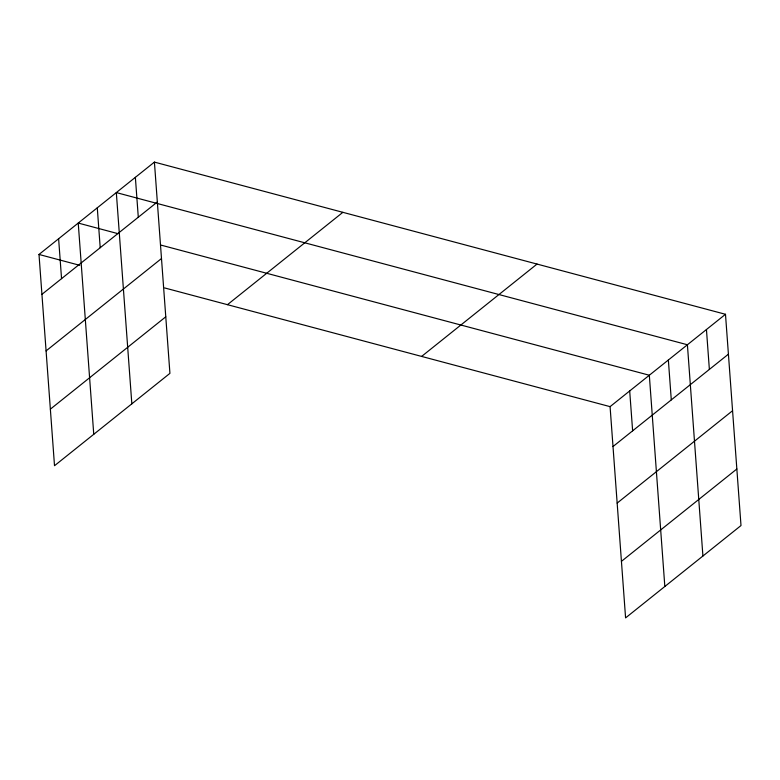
<?xml version="1.0" encoding="UTF-8"?>
<svg xmlns="http://www.w3.org/2000/svg" width="780" height="780" viewBox="0 0 780 780"><rect width="100%" height="100%" fill="white"/><g stroke="black" fill="none" stroke-linecap="round" stroke-linejoin="round"><path stroke-width="1.17" d="M154.411 162.103L169.923 373.357L54.512 465.709L39 254.456L154.411 162.103L725.488 314.291L741 525.544L625.589 617.896L610.077 406.643L725.488 314.291M41.925 294.352L157.336 201.991M46.078 350.902L161.489 258.541M50.359 409.159L165.769 316.807M227.458 304.678L342.869 212.326M421.619 356.421L537.03 264.069M613.012 446.531L728.413 354.178M617.165 503.081L732.566 410.728M621.436 561.346L736.846 468.994M117.79 233.6L78.234 223.06L93.756 434.314M160.836 245.066L649.321 375.238L664.833 586.492M39 254.456L79.716 265.307M164.639 287.937L610.077 406.643M706.446 329.521L709.371 369.418M702.917 556.013L687.404 344.76L116.327 192.582L131.839 403.835M668.362 359.999L671.288 399.896M629.694 390.946L632.629 430.833M135.369 177.343L138.294 217.23M97.285 207.821L100.21 247.708M58.617 238.758L61.552 278.645"/></g></svg>
